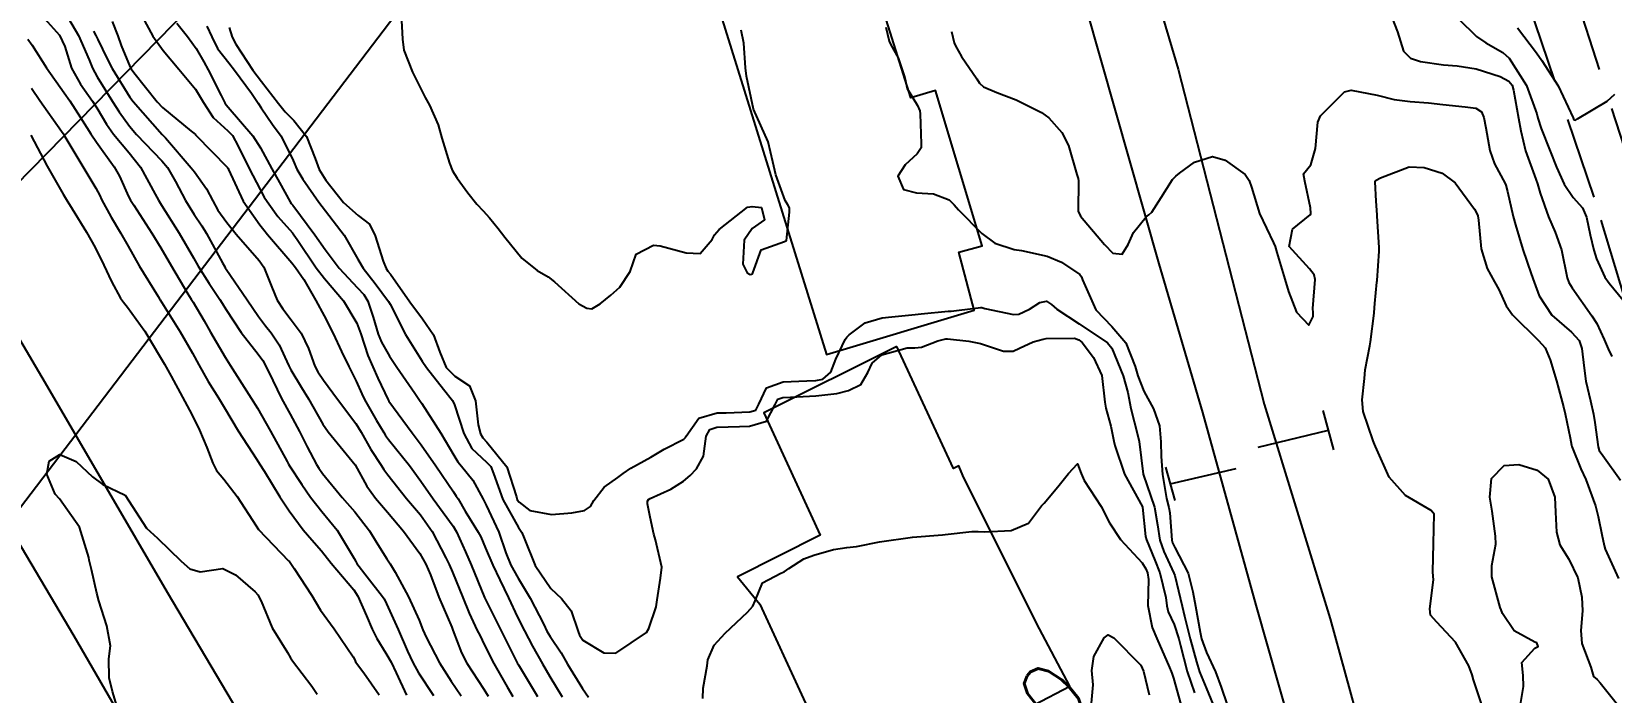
# Model space of a CAD drawing. Header units: metres. Extents: x 298520 to 308411, y 7433745 to 7450750.
# Drawn here: x 298851.9 to 298948.1, y 7450047.3 to 7450087.6 of the extents above; entities that cross this region are included whole.
import ezdxf
from ezdxf.enums import TextEntityAlignment as Align

# ---------------------------------------------------------------- set-up
doc = ezdxf.new("R2010")
doc.units = ezdxf.units.M
doc.header["$LTSCALE"] = 10
doc.linetypes.add('CONTINUO', pattern=[0])
doc.linetypes.add('DASHED', pattern=[0.75, 0.5, -0.25])
for name, color, linetype in [('Cotas', 45, 'Continuous'), ('Curvas de Nivel 1m', 11, 'Continuous'), ('Curvas de Nivel 5m', 15, 'Continuous'), ('Edificações', 30, 'Continuous'), ('Linha Férrea', 251, 'TRACKS'), ('Pórtico', 62, 'Continuous'), ('TEXTO', 45, 'Continuous'), ('Vias Primárias', 230, 'Continuous'), ('Vias Secundárias', 230, 'DASHED')]:
    doc.layers.add(name, color=color, linetype=linetype)
doc.styles.add('Style-STANDARD', font='STANDARD.shx')
doc.linetypes.add('TRACKS', pattern='A,0.15,[130,ltypeshp.shx,S=0.25,R=0,X=0,Y=0],0.15', length=0.3)

msp = doc.modelspace()

# ---------------------------------------------------------------- linework, layer by layer
at = {"layer": 'Curvas de Nivel 1m', "flags": 128}
for points, elevation in [([(298851.921, 7450089.175), (298853.581, 7450087.343), (298853.896, 7450086.655), (298854.296, 7450085.336), (298854.845, 7450084.354), (298855.581, 7450083.323), (298855.849, 7450082.903), (298856.443, 7450081.915), (298856.87, 7450081.304), (298857.816, 7450080.168), (298858.498, 7450079.283), (298859.409, 7450077.652), (298859.599, 7450077.272), (298859.78, 7450076.975), (298860.87, 7450075.259), (298861.741, 7450073.763), (298862.03, 7450073.246), (298862.682, 7450072.195), (298863.348, 7450071.225), (298863.491, 7450071.003), (298863.707, 7450070.633), (298864.643, 7450069.21), (298865.673, 7450067.886), (298865.96, 7450067.49), (298866.121, 7450067.195), (298866.572, 7450066.273), (298867.106, 7450065.185), (298867.629, 7450064.228), (298868.197, 7450063.171), (298868.668, 7450062.229), (298869.233, 7450061.155), (298869.367, 7450060.929), (298869.588, 7450060.609), (298870.789, 7450059.138), (298871.56, 7450058.268), (298872.458, 7450057.116), (298872.874, 7450056.448), (298873.526, 7450055.395), (298873.713, 7450055.098), (298874.018, 7450054.593), (298874.844, 7450053.086), (298875.479, 7450051.668), (298875.716, 7450051.078), (298875.913, 7450050.631), (298876.721, 7450049.067), (298877.436, 7450047.931), (298878.046, 7450047.051)], 744), ([(298853.917, 7450088.711), (298854.734, 7450087.332), (298855.373, 7450085.84), (298855.575, 7450085.323), (298855.875, 7450084.793), (298856.808, 7450083.306), (298857.211, 7450082.664), (298857.838, 7450081.788), (298858.265, 7450081.286), (298859.809, 7450079.684), (298860.144, 7450079.267), (298860.638, 7450078.418), (298861.257, 7450077.255), (298861.775, 7450076.411), (298862.238, 7450075.713), (298862.532, 7450075.238), (298863.512, 7450073.448), (298863.638, 7450073.221), (298863.673, 7450073.162), (298863.731, 7450073.077), (298865, 7450071.207), (298865.703, 7450070.19), (298866.125, 7450069.621), (298866.473, 7450069.188), (298866.954, 7450068.459), (298867.54, 7450067.181), (298867.66, 7450066.933), (298868.324, 7450065.844), (298868.738, 7450065.164), (298869.62, 7450063.613), (298869.935, 7450063.147), (298871.593, 7450061.13), (298872.298, 7450059.837), (298872.83, 7450059.111), (298873.56, 7450058.243), (298874.526, 7450057.09), (298875.529, 7450055.736), (298875.888, 7450055.076), (298876.167, 7450054.42), (298876.692, 7450053.068), (298877.475, 7450051.232), (298877.526, 7450051.112), (298877.544, 7450051.059), (298878.067, 7450049.659), (298878.384, 7450049.046), (298879.429, 7450047.451), (298879.696, 7450047.027)], 743), ([(298856.786, 7450088.181), (298857.118, 7450087.302), (298857.32, 7450086.721), (298857.884, 7450085.39), (298857.934, 7450085.289), (298858.103, 7450085.065), (298859.523, 7450083.273), (298859.85, 7450082.93), (298861.603, 7450081.485), (298861.833, 7450081.303), (298861.857, 7450081.273), (298861.879, 7450081.249), (298863.804, 7450079.279), (298863.842, 7450079.22), (298863.874, 7450079.147), (298864.764, 7450077.21), (298865.769, 7450075.781), (298866.031, 7450075.462), (298866.255, 7450075.193), (298867.737, 7450073.449), (298867.954, 7450073.168), (298868.45, 7450072.439), (298869.185, 7450071.155), (298869.699, 7450070.229), (298870.254, 7450069.144), (298870.764, 7450068.047), (298871.201, 7450067.135), (298871.654, 7450066.23), (298871.985, 7450065.464), (298872.15, 7450065.122), (298872.895, 7450063.839), (298873.331, 7450063.104), (298873.438, 7450062.93), (298873.609, 7450062.691), (298874.894, 7450061.087), (298875.584, 7450060.146), (298876.333, 7450059.072), (298877.548, 7450057.399), (298877.754, 7450057.057), (298878.316, 7450055.833), (298878.656, 7450055.043), (298879.473, 7450053.051), (298879.48, 7450053.03), (298879.493, 7450053.002), (298880.479, 7450051.02), (298881.453, 7450049.067), (298881.483, 7450049.01), (298881.532, 7450048.929), (298882.703, 7450046.997)], 741), ([(298874.394, 7450088.62), (298874.468, 7450087.094), (298874.552, 7450086.438), (298875.083, 7450085.088), (298875.86, 7450083.547), (298876.121, 7450083.076), (298876.643, 7450081.87), (298876.875, 7450081.07), (298877.337, 7450079.538), (298877.521, 7450079.063), (298877.799, 7450078.624), (298878.46, 7450077.72), (298879.003, 7450077.042), (298879.377, 7450076.634), (298879.775, 7450076.198), (298880.296, 7450075.552), (298880.71, 7450075.021), (298881.744, 7450073.74), (298882.676, 7450072.996), (298883.34, 7450072.597), (298883.726, 7450072.296), (298885.219, 7450070.965), (298885.709, 7450070.683), (298886.008, 7450070.658), (298886.514, 7450070.952), (298887.173, 7450071.491), (298887.723, 7450071.969), (298888.334, 7450072.931), (298888.698, 7450073.977), (298889.757, 7450074.543), (298890.164, 7450074.499), (298891.75, 7450074.059), (298892.613, 7450074.018), (298893.333, 7450074.874), (298893.48, 7450075.159), (298893.769, 7450075.491), (298895.5, 7450076.844), (298895.784, 7450076.901), (298896.336, 7450076.834), (298896.522, 7450076.082), (298895.77, 7450075.542), (298895.284, 7450074.847), (298895.209, 7450073.38), (298895.465, 7450072.844), (298895.645, 7450072.754), (298895.732, 7450072.77), (298895.779, 7450072.793), (298895.812, 7450072.839), (298896.333, 7450074.255), (298897.752, 7450074.763), (298897.871, 7450074.818), (298898.046, 7450076.549), (298898.054, 7450076.816), (298897.956, 7450076.989), (298897.787, 7450077.267), (298897.208, 7450078.826), (298897.027, 7450079.616), (298896.754, 7450080.831), (298895.853, 7450082.84), (298895.43, 7450084.844), (298895.365, 7450085.361), (298895.263, 7450086.846), (298895.105, 7450087.654)], 736), ([(298934.779, 7450088.377), (298935.086, 7450087.544), (298935.451, 7450086.367), (298935.897, 7450085.95), (298936.501, 7450085.747), (298937.891, 7450085.54), (298938.74, 7450085.482), (298939.887, 7450085.289), (298941.351, 7450084.827), (298941.877, 7450084.544), (298942.074, 7450084.288), (298942.171, 7450083.986), (298942.464, 7450082.284), (298942.606, 7450081.518), (298942.903, 7450080.279), (298943.524, 7450078.554), (298943.623, 7450078.272), (298943.797, 7450077.702), (298944.304, 7450076.265), (298944.698, 7450075.331), (298945.082, 7450074.257), (298945.438, 7450072.551), (298945.539, 7450072.252), (298945.728, 7450071.926), (298946.946, 7450070.231), (298947.231, 7450069.76), (298947.688, 7450068.772), (298947.937, 7450068.217), (298948.152, 7450067.742)], 734), ([(298938.812, 7450088.331), (298939.912, 7450087.268), (298940.481, 7450086.884), (298941.518, 7450086.296), (298941.898, 7450085.947), (298942.952, 7450084.279), (298943.579, 7450082.549), (298943.651, 7450082.272), (298943.844, 7450081.657), (298944.394, 7450080.264), (298944.782, 7450079.292), (298945.245, 7450078.256), (298945.795, 7450077.44), (298946.362, 7450076.814), (298946.611, 7450076.238), (298946.837, 7450075.163), (298947.062, 7450074.23), (298947.215, 7450073.695), (298947.736, 7450072.574), (298947.987, 7450072.217), (298949.424, 7450070.486)], 733), ([(298855.646, 7450087.583), (298855.781, 7450087.321), (298855.901, 7450087.081), (298856.479, 7450085.901), (298856.79, 7450085.306), (298857.857, 7450083.565), (298858.065, 7450083.288), (298859.833, 7450081.289), (298859.852, 7450081.27), (298860.024, 7450081.074), (298861.6, 7450079.252), (298861.8, 7450079.005), (298862.52, 7450077.969), (298862.915, 7450077.233), (298863.228, 7450076.678), (298863.77, 7450075.913), (298864.335, 7450075.214), (298865.739, 7450073.604), (298866.016, 7450073.196), (298866.511, 7450071.979), (298866.831, 7450071.183), (298867.172, 7450070.642), (298867.695, 7450069.987), (298868.29, 7450069.164), (298868.75, 7450068.24), (298869.136, 7450067.158), (298869.311, 7450066.807), (298869.654, 7450066.306), (298870.513, 7450065.141), (298871.621, 7450063.648), (298871.949, 7450063.125), (298872.551, 7450062.064), (298873.167, 7450061.106), (298873.34, 7450060.853), (298873.587, 7450060.524), (298874.724, 7450059.088), (298875.558, 7450058.077), (298876.274, 7450057.073), (298877.119, 7450055.472), (298877.308, 7450055.062), (298877.516, 7450054.593), (298878.141, 7450053.05), (298878.536, 7450052.097), (298879.029, 7450051.037), (298879.174, 7450050.738), (298879.464, 7450050.14), (298880.041, 7450049.024), (298880.846, 7450047.601), (298881.2, 7450047.012)], 742), ([(298860.726, 7450088.073), (298861.369, 7450087.255), (298861.896, 7450086.522), (298862.358, 7450085.713), (298862.63, 7450085.239), (298863.427, 7450083.658), (298863.642, 7450083.223), (298863.725, 7450083.095), (298863.85, 7450082.958), (298865.349, 7450081.205), (298865.822, 7450080.468), (298866.504, 7450079.189), (298866.969, 7450078.356), (298867.634, 7450077.172), (298867.693, 7450077.082), (298867.781, 7450076.974), (298869.133, 7450075.156), (298869.75, 7450074.276), (298870.615, 7450073.141), (298871.721, 7450071.939), (298872.112, 7450071.519), (298872.354, 7450071.12), (298872.676, 7450070.137), (298872.985, 7450069.11), (298873.182, 7450068.612), (298873.669, 7450067.756), (298874.129, 7450067.095), (298875.228, 7450065.503), (298875.51, 7450065.081), (298875.64, 7450064.88), (298876.806, 7450063.068), (298877.6, 7450061.722), (298877.852, 7450061.313), (298878.07, 7450061.053), (298878.749, 7450060.207), (298879.395, 7450059.033), (298879.568, 7450058.681), (298880.331, 7450057.022), (298880.77, 7450055.778), (298881.066, 7450055.015), (298881.511, 7450054.217), (298882.259, 7450053.002), (298883.08, 7450051.391), (298883.274, 7450050.992), (298883.47, 7450050.667), (298884.14, 7450049.66), (298884.531, 7450048.974), (298885.431, 7450047.503), (298885.808, 7450046.956)], 739), ([(298862.553, 7450087.884), (298862.853, 7450087.236), (298863.198, 7450086.533), (298863.887, 7450085.653), (298864.234, 7450085.216), (298865.266, 7450083.802), (298865.684, 7450083.202), (298865.85, 7450082.918), (298866.541, 7450081.89), (298867.073, 7450081.181), (298867.811, 7450079.689), (298868.035, 7450079.168), (298868.403, 7450078.558), (298869.382, 7450077.154), (298869.778, 7450076.623), (298870.914, 7450075.138), (298871.741, 7450073.678), (298872.082, 7450073.125), (298872.814, 7450072.204), (298873.622, 7450071.101), (298873.711, 7450070.941), (298874.647, 7450069.09), (298875.667, 7450067.453), (298875.929, 7450067.077), (298876.964, 7450065.753), (298877.509, 7450065.061), (298877.639, 7450064.787), (298878.199, 7450063.051), (298878.694, 7450062.134), (298879.596, 7450061.306), (298879.848, 7450061.027), (298880.007, 7450060.607), (298880.58, 7450059.02), (298881.547, 7450057.314), (298881.746, 7450057.008), (298881.889, 7450056.657), (298882.545, 7450055), (298883.502, 7450053.595), (298884.149, 7450052.98), (298884.746, 7450052.231), (298885.174, 7450050.964), (298885.259, 7450050.751), (298885.468, 7450050.447), (298886.746, 7450049.661), (298887.46, 7450049.641), (298889.332, 7450050.912), (298889.475, 7450051.143), (298889.929, 7450052.465), (298889.995, 7450052.905), (298890.2, 7450054.215), (298890.27, 7450054.903), (298889.885, 7450056.561), (298889.781, 7450056.908), (298889.553, 7450057.935), (298889.396, 7450058.747), (298889.402, 7450058.912), (298889.464, 7450059.012), (298889.565, 7450059.073), (298890.818, 7450059.654), (298891.582, 7450060.139), (298891.989, 7450060.484), (298892.381, 7450060.882), (298892.814, 7450061.665), (298892.978, 7450062.876), (298893.193, 7450063.3), (298893.621, 7450063.425), (298894.995, 7450063.476), (298895.623, 7450063.494), (298896.648, 7450063.809), (298897.182, 7450064.825), (298897.333, 7450065.136), (298897.647, 7450065.244), (298898.103, 7450065.269), (298899.648, 7450065.342), (298900.942, 7450065.485), (298901.652, 7450065.662), (298902.392, 7450066.026), (298902.815, 7450066.758), (298903.088, 7450067.337), (298903.674, 7450067.839), (298905.217, 7450068.265), (298905.678, 7450068.277), (298906.09, 7450068.305), (298907.095, 7450068.706), (298907.568, 7450068.818), (298907.685, 7450068.822), (298908.983, 7450068.687), (298909.682, 7450068.54), (298911.087, 7450068.069), (298911.677, 7450068.075), (298912.067, 7450068.259), (298912.901, 7450068.638), (298913.507, 7450068.81), (298913.686, 7450068.841), (298915.421, 7450068.87), (298915.685, 7450068.764), (298915.891, 7450068.598), (298916.582, 7450067.683), (298917.076, 7450066.586), (298917.266, 7450064.956), (298917.328, 7450064.583), (298917.622, 7450063.487), (298917.818, 7450062.578), (298917.877, 7450062.311), (298918.471, 7450060.571), (298919.563, 7450058.578), (298919.568, 7450058.56), (298919.748, 7450056.76), (298919.795, 7450056.556), (298920.31, 7450055.328), (298920.618, 7450054.544), (298920.986, 7450053.052), (298921.04, 7450052.537), (298921.129, 7450052.175), (298921.482, 7450051.401), (298921.773, 7450050.527), (298921.873, 7450050.119), (298922.277, 7450048.522), (298922.722, 7450047.225)], 738), ([(298863.909, 7450087.812), (298864.09, 7450087.218), (298864.315, 7450086.8), (298865.351, 7450085.205), (298865.873, 7450084.514), (298866.911, 7450083.184), (298867.329, 7450082.659), (298867.843, 7450082.136), (298868.621, 7450081.162), (298869.147, 7450079.823), (298869.388, 7450079.154), (298869.796, 7450078.503), (298870.87, 7450077.139), (298871.775, 7450076.338), (298872.469, 7450075.819), (298872.815, 7450075.114), (298873.292, 7450073.555), (298873.485, 7450073.104), (298873.585, 7450072.956), (298873.73, 7450072.767), (298874.908, 7450071.088), (298875.697, 7450070.042), (298876.353, 7450069.073), (298876.739, 7450068.002), (298877.13, 7450067.065), (298877.658, 7450066.551), (298878.554, 7450065.948), (298878.91, 7450065.041), (298879.086, 7450063.573), (298879.215, 7450063.036), (298879.357, 7450062.78), (298879.608, 7450062.517), (298880.832, 7450061.018), (298881.408, 7450059.178), (298881.459, 7450059.011), (298881.571, 7450058.849), (298882.226, 7450058.341), (298883.554, 7450058.112), (298884.794, 7450058.21), (298885.557, 7450058.352), (298885.93, 7450058.586), (298886.128, 7450058.954), (298886.753, 7450059.77), (298887.584, 7450060.359), (298887.912, 7450060.611), (298888.377, 7450060.928), (298889.6, 7450061.611), (298890.424, 7450062.082), (298891.611, 7450062.699), (298891.705, 7450062.796), (298891.745, 7450062.889), (298892.526, 7450063.984), (298893.634, 7450064.301), (298894.182, 7450064.314), (298895.636, 7450064.364), (298895.995, 7450064.479), (298896.176, 7450064.835), (298896.641, 7450065.842), (298897.657, 7450066.193), (298899.115, 7450066.256), (298899.658, 7450066.276), (298900.086, 7450066.358), (298900.564, 7450066.781), (298900.874, 7450067.575), (298901.446, 7450068.772), (298901.544, 7450068.913), (298901.687, 7450069.056), (298902.666, 7450069.793), (298903.703, 7450070.1), (298904.287, 7450070.158), (298905.707, 7450070.301), (298906.08, 7450070.343), (298907.71, 7450070.499), (298907.893, 7450070.516), (298909.378, 7450070.683), (298909.713, 7450070.729), (298909.763, 7450070.729), (298909.954, 7450070.676), (298911.708, 7450070.311), (298912.019, 7450070.336), (298912.669, 7450070.64), (298913.311, 7450071.04), (298913.718, 7450071.12), (298914.005, 7450070.915), (298914.337, 7450070.621), (298915.7, 7450069.746), (298917.423, 7450068.583), (298917.68, 7450068.255), (298918.378, 7450066.573), (298918.667, 7450065.551), (298918.847, 7450064.568), (298919.277, 7450062.903), (298919.355, 7450062.563), (298919.593, 7450060.56), (298920.285, 7450058.549), (298920.479, 7450057.473), (298920.615, 7450056.544), (298920.849, 7450055.853), (298921.468, 7450054.531), (298921.521, 7450054.38), (298921.969, 7450052.525), (298922.114, 7450051.896), (298922.471, 7450050.52), (298922.846, 7450049.122), (298923.027, 7450048.514), (298923.433, 7450047.529), (298923.874, 7450046.505)], 737), ([(298903.914, 7450087.828), (298904.126, 7450086.968), (298904.216, 7450086.745), (298904.675, 7450085.954), (298905.077, 7450084.732), (298905.226, 7450084.089), (298905.856, 7450083.049), (298905.992, 7450082.719), (298906.022, 7450082.547), (298906.073, 7450080.718), (298906.077, 7450080.469), (298905.824, 7450080.099), (298905.105, 7450079.439), (298904.652, 7450078.737), (298904.995, 7450077.932), (298905.793, 7450077.722), (298906.83, 7450077.672), (298907.789, 7450077.309), (298908.086, 7450076.995), (298908.353, 7450076.691), (298909.762, 7450075.25), (298910.552, 7450074.662), (298911.749, 7450074.272), (298912.186, 7450074.208), (298913.745, 7450073.873), (298914.621, 7450073.496), (298915.734, 7450072.738), (298915.84, 7450072.599), (298915.899, 7450072.43), (298916.708, 7450070.59), (298917.698, 7450069.582), (298918.535, 7450068.571), (298919.104, 7450067.13), (298919.283, 7450066.564), (298919.649, 7450065.639), (298920.223, 7450064.551), (298920.601, 7450063.523), (298920.683, 7450062.544), (298920.698, 7450061.638), (298920.77, 7450060.542), (298921.023, 7450059.087), (298921.171, 7450058.536), (298921.229, 7450058.204), (298921.34, 7450056.533), (298921.384, 7450056.375), (298921.538, 7450056.084), (298922.336, 7450054.522), (298922.629, 7450053.396), (298922.778, 7450052.517), (298923.067, 7450050.924), (298923.163, 7450050.513), (298923.461, 7450049.687), (298924.013, 7450048.504), (298924.361, 7450047.573), (298924.72, 7450046.497)], 736), ([(298942.412, 7450087.791), (298943.555, 7450086.273), (298943.896, 7450085.795), (298944.877, 7450084.26), (298945.801, 7450082.303), (298945.819, 7450082.25), (298945.852, 7450082.183), (298945.939, 7450082.161), (298946.071, 7450082.247), (298947.864, 7450083.325), (298948.335, 7450083.749)], 732), ([(298851.864, 7450084.113), (298852.373, 7450083.355), (298853.687, 7450081.489), (298853.787, 7450081.34), (298853.832, 7450081.268), (298855, 7450079.328), (298855.79, 7450078.009), (298856.024, 7450077.555), (298856.139, 7450077.315), (298856.715, 7450076.248), (298857.285, 7450075.297), (298857.751, 7450074.48), (298858.433, 7450073.283), (298859.584, 7450071.402), (298859.668, 7450071.27), (298859.712, 7450071.198), (298860.917, 7450069.258), (298861.674, 7450067.956), (298862.054, 7450067.244), (298862.633, 7450066.215), (298863.258, 7450065.226), (298863.634, 7450064.607), (298864.452, 7450063.212), (298865.596, 7450061.46), (298865.766, 7450061.198), (298866.062, 7450060.721), (298866.988, 7450059.186), (298867.56, 7450058.337), (298868.425, 7450057.167), (298868.942, 7450056.564), (298869.53, 7450055.889), (298870.131, 7450055.144), (298871.499, 7450053.515), (298871.756, 7450053.126), (298872.278, 7450051.916), (298872.617, 7450051.113), (298872.905, 7450050.546), (298873.458, 7450049.65), (298873.772, 7450049.097), (298874.083, 7450048.454), (298874.709, 7450047.091)], 746), ([(298851.832, 7450081.244), (298852.812, 7450079.35), (298853.786, 7450077.651), (298853.982, 7450077.338), (298854.353, 7450076.758), (298855.227, 7450075.325), (298855.749, 7450074.396), (298856.271, 7450073.312), (298856.739, 7450072.321), (298857.296, 7450071.296), (298857.466, 7450071.05), (298857.708, 7450070.759), (298858.779, 7450069.279), (298859.671, 7450067.787), (298859.968, 7450067.267), (298860.381, 7450066.537), (298861.073, 7450065.256), (298861.627, 7450064.211), (298862.099, 7450063.243), (298862.558, 7450062.191), (298862.915, 7450061.23), (298863.143, 7450060.781), (298863.583, 7450060.26), (298864.402, 7450059.212), (298865.546, 7450057.405), (298865.704, 7450057.198), (298867.524, 7450055.288), (298867.578, 7450055.233), (298867.623, 7450055.179), (298867.871, 7450054.821), (298868.947, 7450053.158), (298869.149, 7450052.815), (298869.484, 7450052.281), (298870.31, 7450051.142), (298871.456, 7450049.434), (298871.558, 7450049.232), (298871.615, 7450049.128), (298872.117, 7450048.449), (298873.056, 7450047.114)], 747), ([(298940.293, 7450046.311), (298939.736, 7450048.021), (298939.636, 7450048.318), (298939.451, 7450048.868), (298938.639, 7450050.328), (298937.485, 7450051.54), (298937.113, 7450051.97), (298937.068, 7450052.346), (298937.286, 7450054.119), (298937.278, 7450054.344), (298937.242, 7450054.619), (298937.28, 7450056.344), (298937.337, 7450058.12), (298937.145, 7450058.346), (298935.576, 7450059.271), (298934.586, 7450060.38), (298933.751, 7450062.249), (298933.7, 7450062.389), (298933.615, 7450062.602), (298933.002, 7450064.396), (298932.949, 7450065.091), (298933.084, 7450066.396), (298933.135, 7450066.929), (298933.403, 7450068.393), (298933.448, 7450068.631), (298933.668, 7450070.39), (298933.676, 7450070.428), (298933.719, 7450070.973), (298933.843, 7450072.277), (298933.849, 7450072.389), (298933.973, 7450074.166), (298933.982, 7450074.388), (298933.861, 7450076.31), (298933.852, 7450076.389), (298933.791, 7450077.223), (298933.729, 7450078.391), (298933.745, 7450078.449), (298933.804, 7450078.501), (298934.055, 7450078.636), (298935.812, 7450079.318), (298936.722, 7450079.267), (298937.809, 7450078.926), (298938.603, 7450078.332), (298939.787, 7450076.723), (298939.939, 7450076.472), (298939.997, 7450076.317), (298940.031, 7450076.064), (298940.197, 7450074.313), (298940.554, 7450073.121), (298941.006, 7450072.301), (298941.269, 7450071.838), (298941.718, 7450070.842), (298942.103, 7450070.286), (298943.687, 7450068.712), (298944.092, 7450068.266), (298944.394, 7450067.544), (298944.782, 7450066.259), (298945.217, 7450064.676), (298945.308, 7450064.253), (298945.618, 7450062.788), (298945.699, 7450062.334), (298945.719, 7450062.248), (298946.26, 7450060.9), (298946.563, 7450060.235), (298947.166, 7450058.629), (298947.266, 7450058.224), (298947.312, 7450057.975), (298947.55, 7450056.88), (298947.688, 7450056.219), (298947.757, 7450056.001), (298948.561, 7450054.21)], 736), ([(298857.403, 7450045.3), (298856.805, 7450047.306), (298856.598, 7450048.146), (298856.572, 7450049.309), (298856.674, 7450050.095), (298856.464, 7450051.31), (298855.972, 7450052.831), (298855.849, 7450053.316), (298855.514, 7450054.745), (298855.387, 7450055.321), (298855.359, 7450055.487), (298854.791, 7450057.328), (298853.569, 7450059.056), (298853.318, 7450059.344), (298852.807, 7450060.573), (298852.948, 7450061.35), (298853.597, 7450061.769), (298854.593, 7450061.33), (298855.584, 7450060.414), (298856.209, 7450059.94), (298857.573, 7450059.29), (298858.879, 7450057.277), (298859.537, 7450056.663), (298860.977, 7450055.255), (298861.516, 7450054.792), (298862.153, 7450054.601), (298863.517, 7450054.814), (298864.29, 7450054.433), (298865.496, 7450053.395), (298865.658, 7450053.198), (298865.864, 7450052.822), (298866.523, 7450051.189), (298867.458, 7450049.686), (298867.642, 7450049.364), (298867.763, 7450049.175), (298868.956, 7450047.631), (298869.272, 7450047.152)], 748), ([(298892.76, 7450046.877), (298892.788, 7450047.521), (298893.031, 7450048.874), (298893.083, 7450049.247), (298893.466, 7450050.13), (298894.121, 7450050.86), (298895.486, 7450052.145), (298895.814, 7450052.512), (298895.954, 7450052.835), (298896.411, 7450053.929), (298897.519, 7450054.535), (298897.733, 7450054.605), (298898.02, 7450054.815), (298898.928, 7450055.407), (298899.531, 7450055.635), (298900.732, 7450055.979), (298901.536, 7450056.095), (298902.137, 7450056.164), (298903.54, 7450056.445), (298905.543, 7450056.72), (298907.377, 7450056.87), (298907.545, 7450056.888), (298909.168, 7450057.062), (298909.547, 7450057.068), (298909.919, 7450057.047), (298911.548, 7450057.131), (298912.621, 7450057.57), (298913.414, 7450058.631), (298913.483, 7450058.711), (298913.565, 7450058.797), (298914.397, 7450059.802), (298915.046, 7450060.608), (298915.599, 7450061.2), (298915.816, 7450060.598), (298916.001, 7450060.181), (298917.035, 7450058.585), (298917.553, 7450057.597), (298918.223, 7450056.573), (298919.529, 7450055.168), (298919.763, 7450054.794), (298919.857, 7450054.555), (298919.922, 7450054.148), (298919.878, 7450052.554), (298920.143, 7450051.213), (298920.425, 7450050.546), (298921.213, 7450048.767), (298921.301, 7450048.532), (298921.34, 7450048.429), (298921.439, 7450048.121), (298921.898, 7450046.525)], 739), ([(298942.549, 7450046.283), (298942.769, 7450047.613), (298942.744, 7450048.28), (298942.664, 7450049.072), (298943.468, 7450049.963), (298943.675, 7450050.063), (298943.578, 7450050.269), (298943.473, 7450050.321), (298942.198, 7450051.008), (298941.491, 7450052.069), (298941.404, 7450052.301), (298941.353, 7450052.443), (298940.838, 7450054.307), (298940.841, 7450054.989), (298941.084, 7450056.305), (298941.073, 7450056.779), (298940.855, 7450058.307), (298940.721, 7450059.164), (298940.829, 7450060.308), (298941.601, 7450061.088), (298942.479, 7450061.164), (298943.598, 7450060.818), (298944.285, 7450060.263), (298944.673, 7450059.162), (298944.722, 7450058.258), (298944.779, 7450057.029), (298944.98, 7450056.256), (298945.53, 7450055.389), (298946.093, 7450054.241), (298946.33, 7450053.066), (298946.377, 7450052.237), (298946.266, 7450051.024), (298946.332, 7450050.237), (298946.879, 7450048.801), (298947.046, 7450048.226), (298947.254, 7450048.036), (298947.439, 7450047.848), (298948.742, 7450046.207)], 737)]:
    msp.add_lwpolyline(points, dxfattribs=dict(at, elevation=elevation))
at = {"layer": 'Curvas de Nivel 5m', "flags": 128}
for points, elevation in [([(298858.495, 7450088.707), (298859.249, 7450087.277), (298859.894, 7450086.399), (298860.852, 7450085.26), (298861.865, 7450084.056), (298862.355, 7450083.242), (298862.927, 7450082.317), (298863.836, 7450081.51), (298864.107, 7450081.217), (298864.465, 7450080.572), (298865.127, 7450079.207), (298865.79, 7450077.924), (298866.048, 7450077.458), (298866.215, 7450077.194), (298866.884, 7450076.293), (298867.764, 7450075.278), (298867.851, 7450075.169), (298868.043, 7450074.883), (298869.216, 7450073.155), (298869.727, 7450072.509), (298870.868, 7450071.138), (298871.693, 7450069.77), (298871.929, 7450069.126), (298872.365, 7450067.814), (298872.661, 7450067.115), (298872.975, 7450066.429), (298873.589, 7450065.101), (298873.642, 7450065.012), (298875.055, 7450063.086), (298875.606, 7450062.347), (298876.501, 7450061.071), (298877.577, 7450059.484), (298877.749, 7450059.232), (298877.858, 7450059.056), (298878.298, 7450058.312), (298879.078, 7450057.037), (298879.239, 7450056.734), (298879.533, 7450056.045), (298879.978, 7450055.025), (298880.406, 7450054.124), (298880.934, 7450053.016), (298881.481, 7450051.84), (298881.897, 7450051.006), (298882.394, 7450050.071), (298882.993, 7450048.995), (298883.441, 7450048.226), (298884.201, 7450046.978)], 740), ([(298907.912, 7450087.572), (298908.092, 7450086.885), (298908.16, 7450086.696), (298908.537, 7450086.046), (298909.455, 7450084.676), (298909.622, 7450084.426), (298909.868, 7450084.189), (298910.687, 7450083.84), (298911.861, 7450083.409), (298913.403, 7450082.634), (298913.85, 7450082.303), (298914.635, 7450081.412), (298915.05, 7450080.612), (298915.555, 7450078.855), (298915.639, 7450078.602), (298915.659, 7450078.46), (298915.631, 7450076.602), (298915.779, 7450076.306), (298917.236, 7450074.585), (298917.748, 7450074.042), (298918.327, 7450073.994), (298918.691, 7450074.571), (298919.015, 7450075.317), (298919.778, 7450076.256), (298919.949, 7450076.388), (298920.132, 7450076.555), (298920.687, 7450077.441), (298921.386, 7450078.536), (298921.595, 7450078.744), (298921.809, 7450078.93), (298922.735, 7450079.605), (298923.824, 7450079.936), (298924.593, 7450079.727), (298925.808, 7450078.851), (298926.054, 7450078.477), (298926.201, 7450078.074), (298926.681, 7450076.471), (298927.533, 7450074.685), (298927.636, 7450074.461), (298927.749, 7450074.085), (298928.235, 7450072.455), (298928.464, 7450071.714), (298928.934, 7450070.448), (298929.701, 7450069.662), (298929.967, 7450070.178), (298929.959, 7450070.436), (298929.946, 7450070.668), (298930.073, 7450072.435), (298930.027, 7450072.727), (298929.739, 7450073.092), (298928.49, 7450074.453), (298928.699, 7450075.52), (298929.782, 7450076.385), (298929.817, 7450076.439), (298929.82, 7450076.476), (298929.787, 7450076.815), (298929.449, 7450078.444), (298929.371, 7450078.881), (298929.813, 7450079.433), (298930.098, 7450080.436), (298930.25, 7450082.031), (298930.405, 7450082.432), (298931.868, 7450083.881), (298932.281, 7450083.994), (298933.866, 7450083.677), (298934.9, 7450083.411), (298935.862, 7450083.295), (298936.986, 7450083.224), (298937.861, 7450083.113), (298939.221, 7450082.964), (298939.859, 7450082.901), (298940.204, 7450082.662), (298940.357, 7450082.312), (298940.47, 7450081.685), (298940.715, 7450080.307), (298941.01, 7450079.497), (298941.651, 7450078.292), (298941.699, 7450078.188), (298941.798, 7450077.804), (298942.15, 7450076.286), (298942.291, 7450075.769), (298942.731, 7450074.28), (298943.234, 7450072.779), (298943.417, 7450072.273), (298943.721, 7450071.452), (298944.506, 7450070.262), (298945.693, 7450069.228), (298946.157, 7450068.713), (298946.33, 7450068.24), (298946.459, 7450067.027), (298946.574, 7450066.236), (298946.847, 7450065.03), (298947.031, 7450064.229), (298947.114, 7450063.714), (298947.322, 7450062.224), (298947.393, 7450062.005), (298947.608, 7450061.712), (298948.689, 7450060.209)], 735), ([(298851.637, 7450087.1), (298851.897, 7450086.73), (298852.776, 7450085.351), (298853.86, 7450083.817), (298854.199, 7450083.337), (298854.86, 7450082.313), (298855.474, 7450081.324), (298855.825, 7450080.814), (298856.909, 7450079.303), (298857.233, 7450078.734), (298857.785, 7450077.512), (298857.901, 7450077.289), (298858.099, 7450076.967), (298859.199, 7450075.276), (298859.749, 7450074.369), (298860.397, 7450073.263), (298861.394, 7450071.576), (298861.587, 7450071.251), (298861.711, 7450071.048), (298862.385, 7450069.925), (298862.781, 7450069.234), (298863.67, 7450067.697), (298863.971, 7450067.217), (298864.538, 7450066.327), (298865.249, 7450065.204), (298865.634, 7450064.587), (298866.436, 7450063.192), (298867.438, 7450061.338), (298867.527, 7450061.181), (298867.592, 7450061.078), (298868.341, 7450059.929), (298868.862, 7450059.161), (298869.56, 7450058.288), (298870.492, 7450057.141), (298871.526, 7450055.432), (298871.625, 7450055.23), (298871.692, 7450055.127), (298872.319, 7450054.31), (298873.257, 7450053.104), (298873.348, 7450052.958), (298873.489, 7450052.659), (298874.206, 7450051.093), (298874.778, 7450049.768), (298875.097, 7450049.084), (298875.444, 7450048.457), (298876.367, 7450047.071)], 745), ([(298916.461, 7450046.594), (298916.562, 7450047.721), (298916.475, 7450048.595), (298916.597, 7450049.451), (298917.223, 7450050.584), (298917.475, 7450050.769), (298917.817, 7450050.577), (298919.448, 7450048.911), (298919.613, 7450048.557), (298919.974, 7450047.097)], 740)]:
    msp.add_lwpolyline(points, dxfattribs=dict(at, elevation=elevation))
at = {"layer": 'Edificações'}
for points in [[(298894.566, 7450118.166), (298885.532, 7450115.336), (298900.305, 7450067.87), (298909.308, 7450070.574), (298908.364, 7450074.108), (298909.781, 7450074.486), (298906.948, 7450083.959), (298905.437, 7450083.519)], [(298904.599, 7450068.344), (298896.496, 7450064.314), (298899.919, 7450056.847), (298894.884, 7450054.3), (298896.237, 7450052.64), (298901.564, 7450041.086), (298908.604, 7450044.217), (298915.13, 7450047.64), (298913.095, 7450051.487), (298908.607, 7450060.494), (298908.377, 7450061.081), (298908.046, 7450060.916)]]:
    msp.add_lwpolyline(points, close=True, dxfattribs=at)
at = {"layer": 'Linha Férrea', "flags": 128}
for points in [[(298729.261, 7450749.95), (298734.809, 7450730.65), (298742.343, 7450703.451), (298750.119, 7450676.237), (298757.889, 7450649.199), (298765.189, 7450623.712), (298769.985, 7450606.424), (298776.494, 7450583.287), (298783.055, 7450560.248), (298788.164, 7450542.214), (298793.821, 7450521.584), (298798.125, 7450506.606), (298804.386, 7450484.418), (298809.295, 7450466.837), (298814.551, 7450448.858), (298819.559, 7450431.225), (298826.267, 7450408.649), (298831.926, 7450389.314), (298837.135, 7450370.779), (298842.092, 7450352.398), (298847.802, 7450331.823), (298852.149, 7450316.412), (298858.34, 7450294.769), (298862.969, 7450278.965), (298867.952, 7450260.088), (298870.924, 7450249.95), (298873.722, 7450238.982), (298878.355, 7450222.697), (298882.025, 7450210.358), (298885.603, 7450197.651), (298890.189, 7450181.049), (298894.637, 7450166.006), (298898.995, 7450149.812), (298904.361, 7450131.79), (298908.122, 7450117.709), (298911.93, 7450103.946), (298916.104, 7450089.039), (298920.554, 7450073.399), (298923.212, 7450064.319), (298926.468, 7450052.577), (298930.321, 7450038.956), (298934.723, 7450023.223), (298938.252, 7450011.622), (298941.509, 7449999.193), (298944.399, 7449989.651), (298947.701, 7449977.682), (298952.335, 7449961.49), (298956.967, 7449946.581), (298961.92, 7449929.017), (298965.909, 7449915.258), (298970.082, 7449900.905), (298973.936, 7449887.787), (298977.788, 7449874.853), (298981.549, 7449862.469), (298986.366, 7449847.197), (298989.852, 7449836.37), (298994.575, 7449822.337), (298999.437, 7449807.292), (299004.068, 7449794.269), (299008.7, 7449781.657), (299013.057, 7449770.328), (299018.285, 7449757.718), (299022.322, 7449748.037), (299026.817, 7449737.63), (299031.861, 7449726.852), (299036.814, 7449716.896), (299043.096, 7449705.205), (299047.821, 7449696.534), (299054.335, 7449685.572), (299060.664, 7449675.852), (299069.469, 7449663.104), (299077.541, 7449652.872), (299085.429, 7449643.336), (299089.832, 7449637.784), (299098.728, 7449628.561), (299107.993, 7449618.793), (299117.442, 7449610.031), (299127.077, 7449601.223), (299138.453, 7449591.782), (299150.409, 7449582.651), (299162.779, 7449573.982), (299174.004, 7449567.002), (299185.962, 7449560.295), (299199.698, 7449553.222), (299213.253, 7449547.024), (299227.033, 7449541.5), (299241.999, 7449536.525), (299258.424, 7449531.831), (299277.224, 7449527.814), (299295.935, 7449525.032), (299311.589, 7449523.57), (299326.876, 7449522.883), (299340.975, 7449522.747), (299353.572, 7449523.111), (299369.274, 7449524.069), (299382.826, 7449525.211), (299396.609, 7449526.717), (299414.178, 7449529.501), (299430.969, 7449532.603), (299440.142, 7449534.839), (299451.094, 7449537.487), (299469.666, 7449542.917), (299486.963, 7449547.755), (299510.376, 7449554.83), (299531.414, 7449561.037), (299544.903, 7449564.894), (299559.186, 7449569.068), (299590.197, 7449576.665), (299616.417, 7449582.259), (299645.03, 7449585.805), (299675.251, 7449587.635), (299705.522, 7449586.259), (299732.882, 7449582.825), (299762.581, 7449576.088), (299791.888, 7449566.944), (299816.217, 7449556.896), (299840.774, 7449544.781), (299859.676, 7449534.387), (299878.529, 7449521.308), (299897.376, 7449507.135), (299919.538, 7449486.991), (299927.658, 7449478.626), (299947.133, 7449456.962), (299961.499, 7449437.961), (299971.137, 7449424.784), (299981.869, 7449408.322), (299997.595, 7449383.682), (300016.228, 7449354.96), (300035.864, 7449324.687), (300055.136, 7449295.587), (300073.232, 7449268.397), (300085.868, 7449249.95), (300089.501, 7449244.778), (300101.211, 7449227.647), (300111.197, 7449214.14), (300124.752, 7449194.736), (300135.909, 7449179.759), (300148.296, 7449162.129), (300160.805, 7449144.566), (300173.129, 7449128.481), (300185.523, 7449112.088), (300198.402, 7449095.758), (300207.462, 7449083.98), (300220.094, 7449068.515), (300233.468, 7449051.744), (300246.778, 7449035.349), (300263.478, 7449015.076), (300277.526, 7448998.444), (300292.814, 7448981.501), (300306.688, 7448964.856), (300324.623, 7448944.393), (300340.398, 7448926.517), (300357.9, 7448907.843), (300372.755, 7448891.817), (300392.041, 7448871.054), (300410.717, 7448852.066), (300427.475, 7448834.137), (300439.245, 7448822.858), (300454.898, 7448806.525), (300473.448, 7448788.164), (300493.111, 7448768.808), (300511.705, 7448749.95), (300518.198, 7448743.612), (300525.672, 7448735.984), (300530.889, 7448730.361), (300538.141, 7448723.284), (300543.771, 7448717.624), (300548.924, 7448711.903), (300554.778, 7448706.093), (300562.444, 7448698.573), (300570.483, 7448690.198), (300580.06, 7448680.508), (300590.013, 7448670.628), (300599.102, 7448661.391), (300608.565, 7448651.702), (300616.68, 7448643.32), (300625.581, 7448633.859), (300633.62, 7448625.859), (300641.21, 7448617.858), (300649.582, 7448609.897), (300659.386, 7448599.72), (300667.387, 7448591.231), (300676.098, 7448582.784), (300683.871, 7448574.669), (300691.725, 7448567.153), (300703.33, 7448554.876), (300711.744, 7448546.351), (300718.093, 7448539.767), (300726.506, 7448530.983), (300733.153, 7448523.695), (300741.152, 7448514.418), (300747.426, 7448507.242), (300750.054, 7448504.018), (300758.169, 7448493.99), (300764.854, 7448485.238), (300772.251, 7448475.55), (300781.114, 7448462.855), (300788.178, 7448452.147), (300795.99, 7448439.115), (300802.712, 7448427.661), (300809.137, 7448414.665), (300814.959, 7448402.42), (300819.763, 7448391.601), (300824.722, 7448378.533), (300829.079, 7448366.59), (300833.249, 7448353.858), (300836.592, 7448342.438), (300839.822, 7448330.572), (300842.678, 7448317.912), (300845.758, 7448304.202), (300848.387, 7448291.169), (300849.927, 7448279.903), (300851.843, 7448266.756), (300852.632, 7448254.174), (300852.974, 7448249.95), (300853.718, 7448237.64), (300853.896, 7448226.066), (300854.164, 7448215.145), (300853.836, 7448203.832), (300853.598, 7448192.905), (300852.795, 7448182.25), (300851.991, 7448170.79), (300850.801, 7448159.302), (300849.223, 7448146.768), (300848.151, 7448135.486), (300846.96, 7448124.114), (300845.442, 7448113.546), (300844.222, 7448102.204), (300842.288, 7448090.385), (300840.978, 7448078.33), (300839.608, 7448068.386), (300838.209, 7448056.39), (300836.541, 7448045.166), (300835.023, 7448032.665), (300833.535, 7448020.341), (300832.284, 7448009.205), (300831.094, 7447998.637), (300829.874, 7447985.926), (300828.432, 7447973.713), (300826.546, 7447955.639), (300825.162, 7447943.391), (300824.986, 7447942.247), (300823.836, 7447930.96), (300822.657, 7447919.829), (300821.593, 7447909.075), (300820.243, 7447895.408), (300819.533, 7447885.934), (300818.679, 7447872.07), (300818.298, 7447858.799), (300817.927, 7447851.916), (300817.786, 7447841.862), (300817.933, 7447833.489), (300818.516, 7447815.843), (300820.361, 7447795.876), (300822.449, 7447776.733), (300825.922, 7447758.996), (300827.722, 7447750.217), (300828.687, 7447743.229), (300830.467, 7447731.539), (300833.751, 7447711.152), (300838.977, 7447681.969), (300842.161, 7447664.851), (300846.249, 7447643.566), (300856.898, 7447587.933), (300861.3, 7447564.706), (300863.731, 7447552.015), (300867.081, 7447534.8), (300870.251, 7447518.153), (300879.139, 7447471.406), (300882.717, 7447452.426), (300886.196, 7447433.436), (300890.621, 7447408.952), (300893.065, 7447393.996), (300894.895, 7447382.534), (300896.018, 7447374.923), (300897.056, 7447367.88), (300898.671, 7447355.202), (300899.884, 7447344.173), (300901.155, 7447328.57), (300902.425, 7447306.17), (300902.632, 7447290.927), (300902.643, 7447274.906), (300901.209, 7447249.806), (300899.894, 7447235.454), (300897.424, 7447214.973), (300896.24, 7447207.108, -0.017609), (300893.245, 7447191.067), (300890.79, 7447180.008), (300886.347, 7447162.337), (300883.122, 7447151.267), (300877.521, 7447133.871), (300873.858, 7447123.752), (300865.532, 7447103.056), (300859.822, 7447090.388), (300850.503, 7447071.406), (300846.315, 7447063.106), (300836.805, 7447045.834), (300827.664, 7447031.197), (300815.395, 7447013.014), (300803.069, 7446996.228), (300792.968, 7446983.245), (300781.446, 7446969.292), (300759.63, 7446945.435), (300748.36, 7446933.669), (300737.301, 7446922.447), (300720.178, 7446905.644), (300707.821, 7446893.561), (300697.057, 7446883.028), (300686.376, 7446872.224), (300676.506, 7446862.329), (300660.145, 7446845.845), (300651.989, 7446837.638), (300637.917, 7446823.835), (300624.102, 7446810.419), (300614.955, 7446801.573), (300610.107, 7446796.538), (300599.124, 7446785.64, 0.017844), (300588.776, 7446774.611), (300582.973, 7446768.596), (300572.807, 7446757.15), (300570.635, 7446754.423, -0.018804), (300566.868, 7446749.902, -0.021463), (300565.197, 7446747.771, 0.014089), (300560.744, 7446742.236), (300556.818, 7446737.065), (300549.018, 7446726.402), (300544.903, 7446720.152), (300542.989, 7446717.435), (300540.702, 7446714.014), (300534.516, 7446704.131), (300528.813, 7446694.775), (300525.37, 7446688.688), (300519.775, 7446678.443, 0.017217), (300513.559, 7446666.068), (300510.115, 7446659.471), (300505.35, 7446648.44), (300501.39, 7446638.953, 0.017957), (300498.447, 7446631.125), (300492.383, 7446614.647), (300488.086, 7446600.958), (300484.889, 7446590.082), (300482.448, 7446580.533), (300479.028, 7446566.174), (300474.999, 7446546.195), (300472.245, 7446530.076), (300469.723, 7446510.133), (300467.649, 7446494.09), (300465.343, 7446472.628), (300462.509, 7446448.283), (300460.589, 7446427.75), (300458.173, 7446403.459), (300455.716, 7446377.743), (300453.679, 7446357.578), (300451.179, 7446331.957), (300448.408, 7446302.907), (300446.096, 7446278.461), (300443.948, 7446255.986), (300443.327, 7446249.95), (300441.921, 7446236.026), (300439.714, 7446214.959), (300437.145, 7446189.663), (300434.772, 7446164.489), (300432.986, 7446145.942), (300427.675, 7446092.019), (300425.457, 7446069.071), (300422.052, 7446034.05), (300420.454, 7446017.74), (300416.946, 7445981.751), (300414.159, 7445952.95), (300410.686, 7445916.311), (300408.437, 7445891.812), (300405.718, 7445868.171), (300403.766, 7445842.739), (300401.654, 7445818.651), (300400.337, 7445806.143), (300399.876, 7445801.282), (300399.266, 7445794.558)], [(298905.363, 7450145.031), (298910.207, 7450124.873), (298915.002, 7450108.012), (298921.739, 7450085.266), (298926.98, 7450064.83), (298931.003, 7450051.742), (298934.224, 7450039.953), (298937.65, 7450027.983), (298940.458, 7450017.786), (298943.206, 7450008.624), (298945.866, 7449998.811), (298948.85, 7449988.084), (298952.218, 7449977.183), (298954.849, 7449967.637), (298957.892, 7449956.733), (298961.763, 7449943.848), (298964.896, 7449932.558), (298968.973, 7449920.293), (298972.372, 7449908.382), (298975.8, 7449896.208), (298979.287, 7449884.682), (298982.035, 7449875.079), (298985.463, 7449863.464), (298988.891, 7449853.475), (298994.252, 7449836.792), (298999.642, 7449820.007), (299004.122, 7449806.223), (299009.577, 7449791.55), (299017.072, 7449771.922), (299023.852, 7449755.78), (299031.351, 7449735.099), (299042.615, 7449714.768), (299049.157, 7449702.257), (299057.947, 7449687.795), (299067.128, 7449674.025), (299074.388, 7449663.764), (299083.266, 7449652.271), (299093.226, 7449640.21), (299104.865, 7449628.3), (299116.059, 7449616.929), (299127.188, 7449606.965), (299134.846, 7449600.398), (299146.061, 7449590.999), (299159.8, 7449581.134), (299172.881, 7449572.672), (299188.754, 7449563.553), (299203.487, 7449555.781), (299219.692, 7449548.782), (299229.285, 7449544.979), (299249.695, 7449538.196), (299264.418, 7449534.22), (299286.841, 7449530.183), (299305.276, 7449527.832), (299319.472, 7449527.113), (299340.209, 7449526.73), (299362.575, 7449527.496), (299380.335, 7449528.889), (299402.027, 7449531.43), (299418.393, 7449534.55), (299439.271, 7449538.773), (299455.546, 7449542.61), (299468.219, 7449546.447), (299486.071, 7449551.679), (299502.678, 7449556.429), (299521.873, 7449562.476), (299544.903, 7449569.511), (299558.765, 7449572.874), (299572.65, 7449576.475), (299589.389, 7449580.647), (299603.615, 7449583.903), (299623.713, 7449587.445), (299640.449, 7449589.67), (299657.813, 7449590.983), (299675.925, 7449591.554), (299694.255, 7449591.042), (299708.541, 7449590.126), (299722.182, 7449588.244), (299738.919, 7449585.56), (299759.653, 7449580.821), (299775.25, 7449576.474), (299786.436, 7449572.94), (299797.015, 7449569.282), (299807.003, 7449565.52), (299816.424, 7449561.561), (299823.596, 7449557.979), (299834.148, 7449553.022), (299842.943, 7449548.641), (299850.946, 7449544.045), (299857.58, 7449540.07), (299867.592, 7449534.039), (299879.685, 7449526.144), (299888.765, 7449519.647), (299901.686, 7449509.708), (299911.305, 7449500.703), (299920.635, 7449492.515), (299928.708, 7449484.626), (299935.814, 7449476.733), (299943.925, 7449467.258), (299951.104, 7449459.003), (299957.671, 7449450.784), (299963.484, 7449442.67), (299970.77, 7449432.303), (299976.475, 7449423.904), (299982.432, 7449414.862), (299988.891, 7449404.85), (299995.852, 7449394.443), (300002.312, 7449383.928), (300010.887, 7449370.223), (300018.781, 7449358.239), (300026.569, 7449345.892), (300033.388, 7449335.88), (300041.176, 7449324.037), (300049.358, 7449311.838), (300057.288, 7449299.745), (300065.47, 7449287.364), (300073.508, 7449275.701), (300081.011, 7449264.541), (300090.196, 7449251.298), (300091.164, 7449249.95), (300100.525, 7449236.167), (300109.403, 7449223.951), (300117.162, 7449213.187), (300127.336, 7449198.457), (300139.6, 7449181.446), (300149.952, 7449166.72), (300159.813, 7449153.466), (300168.75, 7449141.382), (300179.779, 7449126.346), (300190.932, 7449112.414), (300203.876, 7449095.222), (300217.308, 7449078.587), (300230.374, 7449062.005), (300242.887, 7449046.162), (300256.877, 7449029.774), (300272.777, 7449010.921), (300288.309, 7448992.868), (300306.303, 7448971.97), (300322.512, 7448953.54), (300337.055, 7448937.024), (300349.196, 7448923.521), (300363.433, 7448907.803), (300372.178, 7448898.27), (300387.649, 7448881.624), (300402.322, 7448866.086), (300417.298, 7448851.105), (300428.763, 7448838.962), (300440.716, 7448827.379), (300454.398, 7448813.148), (300467.461, 7448800.639), (300481.638, 7448785.533), (300502.227, 7448765.254), (300514.06, 7448753.852), (300517.826, 7448749.95), (300528.275, 7448738.976), (300540.783, 7448726.333), (300551.364, 7448715.261), (300568.358, 7448698.083), (300580.431, 7448686.447), (300591.073, 7448675.242), (300605.822, 7448659.996), (300619.827, 7448645.871), (300631.531, 7448633.85), (300641.93, 7448623.388), (300651.196, 7448614.132), (300663.21, 7448601.736), (300675.654, 7448588.967), (300686.366, 7448579.136), (300697.132, 7448567.001), (300714.307, 7448549.82), (300728.065, 7448535.254), (300742.189, 7448519.954), (300754.02, 7448506), (300763.608, 7448493.67), (300772.134, 7448482.969), (300781.594, 7448469.905), (300789.873, 7448457.453), (300798.087, 7448444.138), (300806.367, 7448430.378), (300809.353, 7448423.731), (300815.826, 7448410.715), (300822.176, 7448396.83), (300827.777, 7448382.459), (300832.26, 7448369.325), (300838.297, 7448352.647), (300842.655, 7448335.903), (300846.951, 7448318.72), (300850.061, 7448305.153), (300853.485, 7448286.05), (300855.912, 7448269.922), (300857.341, 7448249.95), (300858.33, 7448231.606), (300857.942, 7448206.205), (300856.925, 7448178.368), (300854.333, 7448156.855), (300851.333, 7448129.708), (300849.095, 7448108.502), (300845.739, 7448085.317), (300843.044, 7448064.17), (300840.396, 7448043.097), (300838.567, 7448030.951), (300837.041, 7448016.016), (300835.11, 7447994.958), (300832.975, 7447975.28), (300830.738, 7447953.623), (300829.108, 7447937.188), (300828.366, 7447933.435), (300827.045, 7447924.743), (300825.629, 7447910.191), (300824.268, 7447895.589), (300822.966, 7447881.617), (300821.953, 7447863.074), (300821.73, 7447846.352), (300821.738, 7447838.346), (300822.298, 7447822.796), (300823.264, 7447806.625), (300824.128, 7447792.391), (300826.211, 7447777.691), (300829.715, 7447760.435), (300831.501, 7447751.07), (300833.495, 7447738.255), (300836.415, 7447720.056), (300862.711, 7447579.549), (300879.787, 7447489.912), (300882.904, 7447473.371), (300886.736, 7447453.399), (300891.84, 7447425.61), (300894.824, 7447408.419), (300897.501, 7447392.308), (300900.259, 7447374.699), (300902.627, 7447356.768), (300903.989, 7447344.999), (300904.86, 7447335.88), (300905.847, 7447322.28), (300906.291, 7447313.022), (300906.573, 7447308.418), (300906.759, 7447298.893), (300906.88, 7447292.725, -0.006984), (300906.844, 7447284.829), (300906.695, 7447276.838), (300906.36, 7447267.883), (300905.744, 7447256.667), (300905.23, 7447249.95), (300904.292, 7447239.525), (300903.012, 7447227.25), (300901.034, 7447212.309), (300899.543, 7447202.921, -0.011988), (300897.909, 7447194.02), (300894.997, 7447180.769), (300891.356, 7447165.387), (300887.457, 7447151.115), (300883.301, 7447137.652), (300876.75, 7447119.219), (300874.099, 7447111.988), (300871.749, 7447106.138, -0.018309), (300868.914, 7447099.764, 0.011681), (300865.826, 7447093.061), (300860.469, 7447081.825), (300851.72, 7447064.422), (300846.208, 7447053.937), (300843.033, 7447048.479), (300836.89, 7447038.137), (300827.206, 7447022.921), (300821.11, 7447014.014), (300814.857, 7447005.089), (300809.628, 7446998.099), (300801.236, 7446986.884), (300791.122, 7446974.407), (300781.425, 7446962.969), (300774.943, 7446955.767), (300762.88, 7446942.762), (300751.299, 7446930.933), (300734.873, 7446914.565), (300727.949, 7446907.628), (300717.868, 7446897.443), (300705.6, 7446885.783), (300698.716, 7446879.048), (300668.127, 7446848.06), (300640.994, 7446821.407), (300627.442, 7446808.23), (300610.345, 7446790.697), (300597.443, 7446778.155), (300592.334, 7446772.486), (300571.229, 7446748.595), (300567.705, 7446744.65), (300564.743, 7446740.8), (300562.62, 7446737.769), (300551.356, 7446722.391), (300544.903, 7446712.981), (300541.869, 7446707.917), (300539.497, 7446704.103, 0.003437), (300530.37, 7446689.205, 0.010632), (300522.744, 7446675.931, 0.016565), (300518.05, 7446666.625, -0.011698), (300511.771, 7446653.868, 0.029635), (300510.132, 7446650.211), (300505.481, 7446638.898), (300500.314, 7446625.471), (300492.316, 7446601.197), (300488.229, 7446587.047), (300485.297, 7446575.185), (300482.347, 7446562.473), (300481.087, 7446556.089, 0.004599), (300479.148, 7446545.763), (300476.443, 7446530.265), (300474.645, 7446518.085), (300472.755, 7446502.987), (300471.297, 7446490.618), (300469.17, 7446472.092), (300467.901, 7446459.793), (300466.767, 7446449.806), (300465.445, 7446435.701), (300463.191, 7446412.592), (300462.659, 7446405.266), (300461.606, 7446397.228), (300459.608, 7446375.419), (300458.167, 7446361.3), (300456.938, 7446349.283), (300454.601, 7446324.341), (300452.383, 7446301.27), (300450.408, 7446280.731), (300448.612, 7446261.944), (300447.444, 7446249.79), (300445.943, 7446235.321), (300443.682, 7446213.965), (300443.009, 7446207.561), (300441.275, 7446189.511), (300439.198, 7446168.049), (300436.473, 7446140.607), (300434.029, 7446115.856), (300431.015, 7446085.098), (300427.797, 7446052.837), (300425.199, 7446025.415), (300423.636, 7446009.727), (300422.457, 7445994.573), (300421.615, 7445989.53), (300419.286, 7445963.664), (300415.807, 7445928.192), (300414.69, 7445917.527), (300413.782, 7445904.921), (300412.247, 7445888.391), (300411.949, 7445886.157), (300411.266, 7445881.618), (300410.692, 7445876.189), (300409.038, 7445857.286), (300407.606, 7445838.578), (300405.212, 7445812.517), (300404.532, 7445804.524), (300403.437, 7445794.141)]]:
    msp.add_lwpolyline(points, format="xyb", dxfattribs=at)
at = {"layer": 'Pórtico'}
for points in [[(298930.536, 7450064.456), (298931.188, 7450062.041)], [(298930.865, 7450063.235), (298926.583, 7450062.194)], [(298920.956, 7450060.988), (298921.532, 7450058.96)], [(298921.245, 7450059.972), (298925.274, 7450060.912)]]:
    msp.add_lwpolyline(points, dxfattribs=at)
at = {"layer": 'TEXTO', "linetype": 'CONTINUO'}
for points in [[(298779.971, 7449964.929, 0), (298903.281, 7450127.073, 0)], [(298892.35, 7450120.57, 0), (298796.855, 7450022.959, 0)]]:
    msp.add_polyline3d(points, dxfattribs=at)
at = {"layer": 'Vias Primárias'}
for points, elevation in [([(298912.15, 7449951.507), (298901.282, 7449971.013), (298891.405, 7449988.246), (298882.932, 7450002.466), (298871.982, 7450021.021), (298864.091, 7450034.033), (298854.462, 7450050.686), (298844.546, 7450067.416), (298836.571, 7450080.603), (298827.562, 7450097.007), (298820.041, 7450109.693), (298811.116, 7450124.615), (298803.1, 7450138.495), (298794.3, 7450152.95), (298784.753, 7450169.439), (298776.076, 7450183.78), (298766.447, 7450200.184), (298757.354, 7450215.806), (298747.561, 7450232.414), (298736.241, 7450249.95)], 751.201), ([(298914.032, 7449960.786), (298908.23, 7449971.343), (298901.233, 7449983.732), (298894.236, 7449995.539), (298887.355, 7450007.289), (298880.622, 7450018.688), (298874.123, 7450029.825), (298867.417, 7450041.078), (298860.158, 7450053.352), (298852.723, 7450066.121), (298846.047, 7450077.462), (298839.808, 7450088.162), (298833.423, 7450098.832), (298827.562, 7450109.328), (298821.206, 7450119.882), (298816.599, 7450127.667), (298810.885, 7450137.813), (298803.451, 7450150.232), (298803.33, 7450152.045)], 710.86)]:
    msp.add_lwpolyline(points, dxfattribs=dict(at, elevation=elevation))
at = {"layer": 'Vias Secundárias'}
msp.add_lwpolyline([(299108.232, 7449667.88), (299103.829, 7449671.782), (299087.497, 7449690.814), (299070.543, 7449715.711), (299057.193, 7449742.403), (299047.331, 7449765.78), (299040.764, 7449785.645), (299032.079, 7449812.888), (299023.777, 7449838.744), (299018.596, 7449859.702), (299010.695, 7449882.835), (299001.548, 7449911.567), (298993.691, 7449937.01), (298986.869, 7449961.814), (298966.532, 7450021.908), (298949.693, 7450078.115), (298933.767, 7450127.684), (298930.822, 7450134.981, -0.212828), (298933.606, 7450140.975)], format="xyb", dxfattribs=at)
msp.add_lwpolyline([(299105.948, 7449665.303), (299101.369, 7449669.361), (299084.759, 7449688.717), (299067.567, 7449713.963), (299054.063, 7449740.963), (299044.105, 7449764.568), (299037.489, 7449784.582), (299028.799, 7449811.839), (299020.462, 7449837.803), (299015.289, 7449858.731), (299007.425, 7449881.756), (298998.262, 7449910.537), (298990.385, 7449936.045), (298983.569, 7449960.827), (298964.116, 7450021.021), (298947.077, 7450077.455), (298930.824, 7450125.634), (298927.461, 7450128.35), (298919.62, 7450129.013), (298899.56, 7450125.266)], dxfattribs=at)

# ---------------------------------------------------------------- texts
at = {"layer": 'Cotas', "style": 'Style-STANDARD'}
msp.add_text('740', height=4, rotation=47.24199, dxfattribs=at).set_placement((298911.983, 7450044.735, 740), align=Align.MIDDLE_CENTER)

doc.saveas('drawing.dxf')
